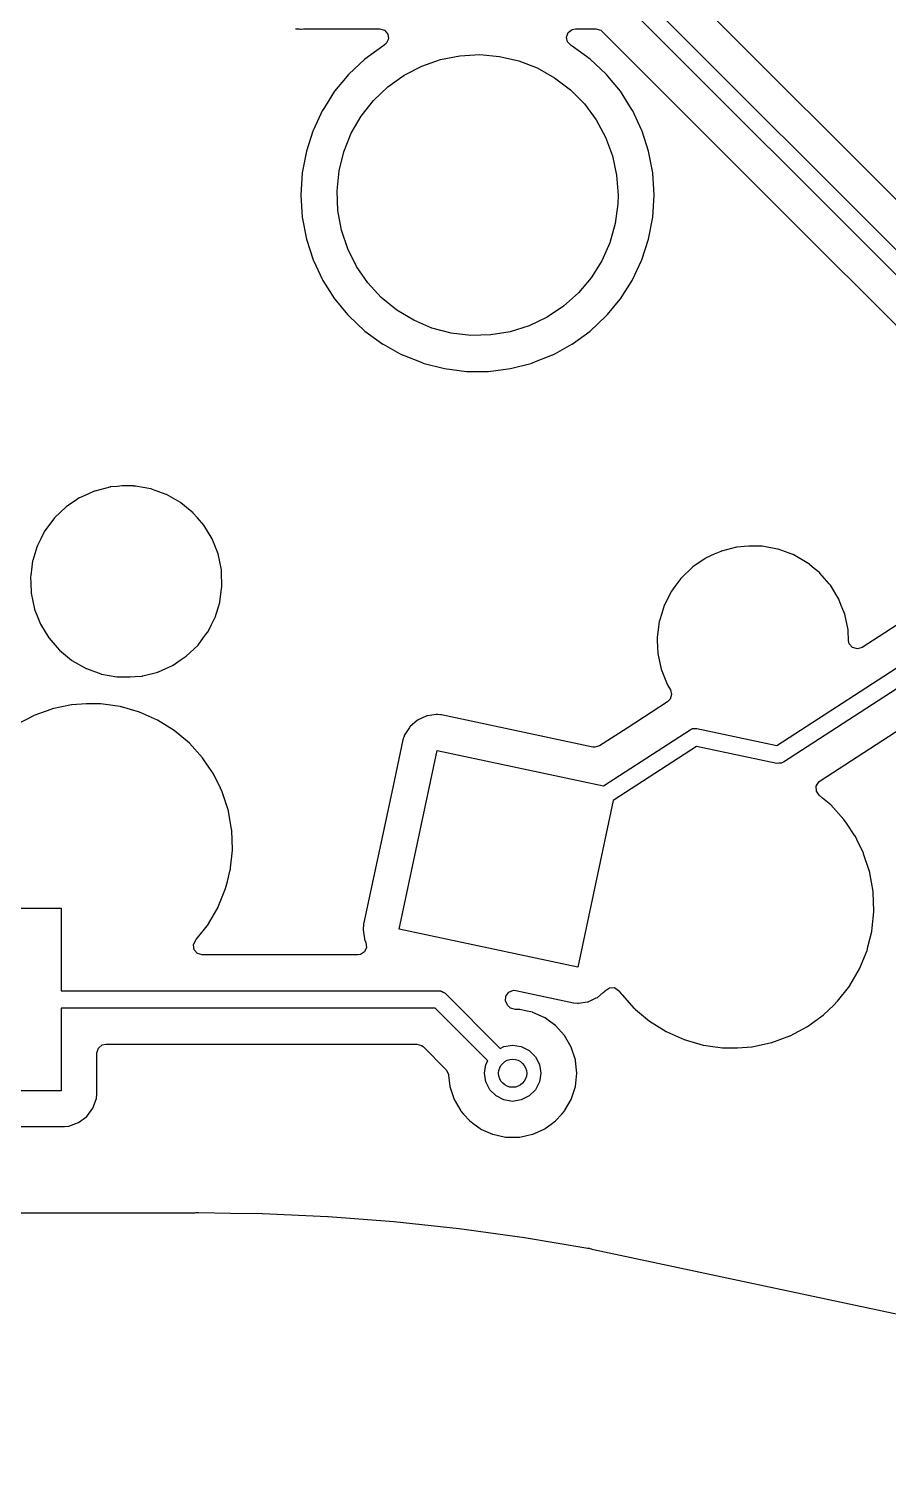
# Model space of a CAD drawing. Extents: x 3.26 to 8.16, y -5.38 to -2.28.
# Drawn here: x 7.108 to 7.589, y -5.379 to -4.573 of the extents above; entities that cross this region are included whole.
import ezdxf

# ---------------------------------------------------------------- set-up
doc = ezdxf.new("R2010")
doc.units = 0
doc.header["$MEASUREMENT"] = 0
doc.layers.add('BLACK', color=7, linetype='CONTINUOUS')

msp = doc.modelspace()

# ---------------------------------------------------------------- linework, layer by layer
at = {"layer": 'BLACK', "linetype": 'CONTINUOUS'}
for p, q in [((7.61789, -4.69269), (7.45758, -4.53238)), ((7.44123, -4.54434), (7.64179, -4.7449)), ((7.63627, -4.7533), (7.43571, -4.55274)), ((7.25703, -4.57266), (7.25743, -4.57276)), ((7.25743, -4.57276), (7.25823, -4.57276)), ((7.25823, -4.57276), (7.259, -4.57282)), ((7.259, -4.57282), (7.25979, -4.57294)), ((7.25979, -4.57294), (7.2601, -4.57292)), ((7.2601, -4.57292), (7.26153, -4.57278)), ((7.26153, -4.57278), (7.26199, -4.57276)), ((7.26199, -4.57276), (7.30416, -4.57276)), ((7.30416, -4.57276), (7.30684, -4.57355)), ((7.30684, -4.57355), (7.30867, -4.57566)), ((7.30907, -4.57843), (7.30791, -4.58097)), ((7.30867, -4.57566), (7.30907, -4.57843)), ((7.40891, -4.57735), (7.40989, -4.57474)), ((7.4095, -4.58008), (7.40891, -4.57735)), ((7.40989, -4.57474), (7.41214, -4.57307)), ((7.41214, -4.57307), (7.41386, -4.57276)), ((7.41386, -4.57276), (7.42536, -4.57276)), ((7.42536, -4.57276), (7.42804, -4.57355)), ((7.42804, -4.57355), (7.42887, -4.57421)), ((7.42887, -4.57421), (7.5245, -4.66985)), ((7.30598, -4.58238), (7.29593, -4.58968)), ((7.30655, -4.58207), (7.30598, -4.58238)), ((7.30791, -4.58097), (7.30655, -4.58207)), ((7.41147, -4.58207), (7.4095, -4.58008)), ((7.41203, -4.58238), (7.41147, -4.58207)), ((7.42208, -4.58968), (7.41203, -4.58238)), ((7.29593, -4.58968), (7.28687, -4.59819)), ((7.31786, -4.59879), (7.32773, -4.59366)), ((7.32773, -4.59366), (7.33823, -4.58998)), ((7.33823, -4.58998), (7.34914, -4.58781)), ((7.34914, -4.58781), (7.36024, -4.5872)), ((7.36024, -4.5872), (7.37132, -4.58816)), ((7.37132, -4.58816), (7.38216, -4.59067)), ((7.38216, -4.59067), (7.39253, -4.59468)), ((7.39253, -4.59468), (7.40224, -4.60012)), ((7.43114, -4.59819), (7.42208, -4.58968)), ((7.28507, -4.60036), (7.27895, -4.60776)), ((7.28677, -4.59831), (7.28507, -4.60036)), ((7.28687, -4.59819), (7.28677, -4.59831)), ((7.28677, -4.59831), (7.28677, -4.59831)), ((7.30882, -4.60526), (7.31786, -4.59879)), ((7.40224, -4.60012), (7.41108, -4.60686)), ((7.43124, -4.59831), (7.43114, -4.59819)), ((7.43294, -4.60036), (7.43124, -4.59831)), ((7.43124, -4.59831), (7.43124, -4.59831)), ((7.43906, -4.60776), (7.43294, -4.60036)), ((7.27895, -4.60776), (7.27229, -4.61825)), ((7.30077, -4.61293), (7.30882, -4.60526)), ((7.41108, -4.60686), (7.41888, -4.61479)), ((7.44572, -4.61825), (7.43906, -4.60776)), ((7.27222, -4.6184), (7.26707, -4.62936)), ((7.27223, -4.6184), (7.27222, -4.6184)), ((7.27229, -4.61825), (7.27223, -4.6184)), ((7.29388, -4.62167), (7.30077, -4.61293)), ((7.41888, -4.61479), (7.42549, -4.62374)), ((7.44579, -4.6184), (7.44572, -4.61825)), ((7.45095, -4.62936), (7.44579, -4.6184)), ((7.44579, -4.6184), (7.44579, -4.6184)), ((7.2883, -4.63129), (7.29388, -4.62167)), ((7.42549, -4.62374), (7.43077, -4.63352)), ((7.26681, -4.63009), (7.26316, -4.64132)), ((7.26695, -4.62965), (7.26681, -4.63009)), ((7.267, -4.6295), (7.26695, -4.62965)), ((7.26695, -4.62965), (7.26695, -4.62965)), ((7.26707, -4.62936), (7.267, -4.6295)), ((7.28412, -4.64159), (7.2883, -4.63129)), ((7.43077, -4.63352), (7.43462, -4.64396)), ((7.45101, -4.6295), (7.45095, -4.62936)), ((7.45106, -4.62965), (7.45101, -4.6295)), ((7.4512, -4.63009), (7.45106, -4.62965)), ((7.45106, -4.62965), (7.45106, -4.62965)), ((7.45485, -4.64132), (7.4512, -4.63009)), ((7.26316, -4.64132), (7.26083, -4.65352)), ((7.28144, -4.65239), (7.28412, -4.64159)), ((7.45718, -4.65352), (7.45485, -4.64132)), ((7.43462, -4.64396), (7.43696, -4.65483)), ((7.26083, -4.65352), (7.26005, -4.66593)), ((7.28031, -4.66345), (7.28144, -4.65239)), ((7.43696, -4.65483), (7.43775, -4.66593)), ((7.45796, -4.66593), (7.45718, -4.65352)), ((7.26005, -4.66593), (7.26083, -4.67833)), ((7.28074, -4.67457), (7.28031, -4.66345)), ((7.43775, -4.66593), (7.43759, -4.67087)), ((7.45718, -4.67833), (7.45796, -4.66593)), ((7.28274, -4.68551), (7.28074, -4.67457)), ((7.43759, -4.67087), (7.43611, -4.68189)), ((7.5245, -4.66985), (7.61992, -4.76527)), ((7.26083, -4.67833), (7.26316, -4.69054)), ((7.43611, -4.68189), (7.43309, -4.6926)), ((7.45485, -4.69054), (7.45718, -4.67833)), ((7.26316, -4.69054), (7.26321, -4.69068)), ((7.26321, -4.69068), (7.26693, -4.70213)), ((7.28626, -4.69606), (7.28274, -4.68551)), ((7.45109, -4.70213), (7.4548, -4.69068)), ((7.4548, -4.69068), (7.45485, -4.69054)), ((7.29123, -4.70601), (7.28626, -4.69606)), ((7.43309, -4.6926), (7.42859, -4.70277)), ((7.26693, -4.70213), (7.267, -4.70235)), ((7.267, -4.70235), (7.26707, -4.7025)), ((7.26707, -4.7025), (7.26707, -4.7025)), ((7.26707, -4.7025), (7.27222, -4.71346)), ((7.29756, -4.71516), (7.29123, -4.70601)), ((7.42859, -4.70277), (7.42271, -4.71221)), ((7.44579, -4.71346), (7.45095, -4.7025)), ((7.45095, -4.7025), (7.45101, -4.70235)), ((7.45095, -4.7025), (7.45095, -4.7025)), ((7.45101, -4.70235), (7.45109, -4.70213)), ((7.27222, -4.71346), (7.27223, -4.71346)), ((7.27223, -4.71346), (7.27229, -4.7136)), ((7.27229, -4.7136), (7.27238, -4.71373)), ((7.27238, -4.71373), (7.27238, -4.71373)), ((7.27238, -4.71373), (7.27239, -4.71376)), ((7.27239, -4.71376), (7.27895, -4.72409)), ((7.30511, -4.72333), (7.29756, -4.71516)), ((7.42271, -4.71221), (7.41555, -4.72072)), ((7.43906, -4.72409), (7.44562, -4.71376)), ((7.44562, -4.71376), (7.44564, -4.71373)), ((7.44564, -4.71373), (7.44572, -4.7136)), ((7.44564, -4.71373), (7.44564, -4.71373)), ((7.44572, -4.7136), (7.44579, -4.71346)), ((7.44579, -4.71346), (7.44579, -4.71346)), ((7.31373, -4.73035), (7.30511, -4.72333)), ((7.41555, -4.72072), (7.40727, -4.72814)), ((7.27895, -4.72409), (7.27905, -4.72421)), ((7.27905, -4.72421), (7.28622, -4.73288)), ((7.32326, -4.73608), (7.31373, -4.73035)), ((7.40727, -4.72814), (7.39802, -4.73432)), ((7.43179, -4.73288), (7.43896, -4.72421)), ((7.43896, -4.72421), (7.43906, -4.72409)), ((7.28622, -4.73288), (7.28687, -4.73367)), ((7.28687, -4.73367), (7.29593, -4.74217)), ((7.3335, -4.74042), (7.32326, -4.73608)), ((7.38799, -4.73914), (7.37739, -4.74249)), ((7.39802, -4.73432), (7.38799, -4.73914)), ((7.42208, -4.74217), (7.43114, -4.73367)), ((7.43114, -4.73367), (7.43179, -4.73288)), ((7.29593, -4.74217), (7.30598, -4.74948)), ((7.34425, -4.74327), (7.3335, -4.74042)), ((7.3553, -4.74458), (7.34425, -4.74327)), ((7.36642, -4.74432), (7.3553, -4.74458)), ((7.37739, -4.74249), (7.36642, -4.74432)), ((7.41203, -4.74948), (7.42208, -4.74217)), ((7.30598, -4.74948), (7.30612, -4.74955)), ((7.30612, -4.74955), (7.30612, -4.74955)), ((7.30612, -4.74955), (7.31535, -4.75463)), ((7.31535, -4.75463), (7.31687, -4.75546)), ((7.31687, -4.75546), (7.31702, -4.75552)), ((7.31702, -4.75552), (7.31702, -4.75552)), ((7.31702, -4.75552), (7.32828, -4.75998)), ((7.38973, -4.75998), (7.40099, -4.75552)), ((7.40099, -4.75552), (7.401, -4.75552)), ((7.401, -4.75552), (7.40114, -4.75546)), ((7.40114, -4.75546), (7.40266, -4.75463)), ((7.40266, -4.75463), (7.41189, -4.74955)), ((7.41189, -4.74955), (7.41203, -4.74948)), ((7.41189, -4.74955), (7.41189, -4.74955)), ((7.32828, -4.75998), (7.32843, -4.76004)), ((7.32843, -4.76004), (7.34046, -4.76313)), ((7.34046, -4.76313), (7.35279, -4.76469)), ((7.36522, -4.76469), (7.37755, -4.76313)), ((7.37755, -4.76313), (7.38959, -4.76004)), ((7.38959, -4.76004), (7.38973, -4.75998)), ((7.35279, -4.76469), (7.36522, -4.76469)), ((7.52674, -4.97437), (7.80791, -4.79178)), ((7.82144, -4.79473), (7.53039, -4.98374)), ((7.75007, -4.80547), (7.57454, -4.91947)), ((7.13437, -4.83665), (7.1285, -4.8406)), ((7.13586, -4.83565), (7.13437, -4.83665)), ((7.13603, -4.83553), (7.13586, -4.83565)), ((7.13586, -4.83565), (7.13586, -4.83565)), ((7.14025, -4.83363), (7.13603, -4.83553)), ((7.14412, -4.83189), (7.14025, -4.83363)), ((7.14431, -4.8318), (7.14412, -4.83188)), ((7.14412, -4.83188), (7.14412, -4.83189)), ((7.14452, -4.83175), (7.14431, -4.8318)), ((7.1529, -4.82957), (7.14452, -4.83175)), ((7.14452, -4.83175), (7.14452, -4.83175)), ((7.15311, -4.82952), (7.1529, -4.82957)), ((7.1529, -4.82957), (7.1529, -4.82957)), ((7.15332, -4.8295), (7.15311, -4.82952)), ((7.15724, -4.82917), (7.15332, -4.8295)), ((7.15332, -4.8295), (7.15332, -4.8295)), ((7.15988, -4.82894), (7.15724, -4.82917)), ((7.16626, -4.82894), (7.15988, -4.82894)), ((7.16632, -4.82895), (7.16626, -4.82894)), ((7.16651, -4.82895), (7.16632, -4.82895)), ((7.16632, -4.82895), (7.16632, -4.82895)), ((7.16721, -4.82899), (7.16651, -4.82895)), ((7.16737, -4.82902), (7.16721, -4.82899)), ((7.17594, -4.83057), (7.16737, -4.82902)), ((7.16737, -4.82902), (7.16737, -4.82902)), ((7.17615, -4.8306), (7.17594, -4.83057)), ((7.17594, -4.83057), (7.17594, -4.83057)), ((7.17635, -4.83068), (7.17615, -4.8306)), ((7.18449, -4.83363), (7.17635, -4.83068)), ((7.17635, -4.83068), (7.17635, -4.83068)), ((7.18469, -4.8337), (7.18449, -4.83363)), ((7.18449, -4.83363), (7.18449, -4.83363)), ((7.19258, -4.8382), (7.18469, -4.8337)), ((7.1285, -4.8406), (7.12193, -4.84687)), ((7.19274, -4.83833), (7.19258, -4.8382)), ((7.19794, -4.84259), (7.19274, -4.83833)), ((7.19274, -4.83833), (7.19274, -4.83833)), ((7.1996, -4.84395), (7.19794, -4.84259)), ((7.19974, -4.84411), (7.1996, -4.84395)), ((7.20213, -4.84687), (7.19974, -4.84411)), ((7.19974, -4.84411), (7.19974, -4.84411)), ((7.12193, -4.84687), (7.11651, -4.85416)), ((7.20556, -4.85081), (7.20213, -4.84687)), ((7.21027, -4.85858), (7.20556, -4.85081)), ((7.11426, -4.85858), (7.11239, -4.86225)), ((7.11641, -4.85434), (7.11426, -4.85858)), ((7.11651, -4.85416), (7.11641, -4.85434)), ((7.2136, -4.86703), (7.21027, -4.85858)), ((7.11207, -4.86329), (7.10976, -4.87073)), ((7.11239, -4.86225), (7.11207, -4.86329)), ((7.21547, -4.87592), (7.2136, -4.86703)), ((7.4917, -4.86723), (7.48722, -4.86925)), ((7.49531, -4.8656), (7.4917, -4.86723)), ((7.4955, -4.86552), (7.49531, -4.8656)), ((7.49531, -4.8656), (7.49531, -4.8656)), ((7.49571, -4.86547), (7.4955, -4.86552)), ((7.50409, -4.86329), (7.49571, -4.86547)), ((7.49571, -4.86547), (7.49571, -4.86547)), ((7.50429, -4.86324), (7.50409, -4.86329)), ((7.50409, -4.86329), (7.50409, -4.86329)), ((7.5045, -4.86322), (7.50429, -4.86324)), ((7.50843, -4.86289), (7.5045, -4.86322)), ((7.5045, -4.86322), (7.5045, -4.86322)), ((7.51106, -4.86266), (7.50843, -4.86289)), ((7.51745, -4.86266), (7.51106, -4.86266)), ((7.51751, -4.86267), (7.51745, -4.86266)), ((7.5177, -4.86267), (7.51751, -4.86267)), ((7.51751, -4.86267), (7.51751, -4.86267)), ((7.5184, -4.86271), (7.5177, -4.86267)), ((7.51856, -4.86274), (7.5184, -4.86271)), ((7.52713, -4.86429), (7.51856, -4.86274)), ((7.51856, -4.86274), (7.51856, -4.86274)), ((7.52734, -4.86432), (7.52713, -4.86429)), ((7.52713, -4.86429), (7.52713, -4.86429)), ((7.52753, -4.8644), (7.52734, -4.86432)), ((7.53568, -4.86735), (7.52753, -4.8644)), ((7.52753, -4.8644), (7.52753, -4.8644)), ((7.53587, -4.86742), (7.53568, -4.86735)), ((7.53568, -4.86735), (7.53568, -4.86735)), ((7.54377, -4.87192), (7.53587, -4.86742)), ((7.10926, -4.8742), (7.10862, -4.87906)), ((7.1097, -4.87093), (7.10926, -4.8742)), ((7.10976, -4.87073), (7.1097, -4.87093)), ((7.10976, -4.87073), (7.10976, -4.87073)), ((7.21554, -4.87783), (7.21547, -4.87592)), ((7.47969, -4.87432), (7.47312, -4.88059)), ((7.48663, -4.86965), (7.47969, -4.87432)), ((7.48705, -4.86937), (7.48663, -4.86965)), ((7.48722, -4.86925), (7.48705, -4.86937)), ((7.48705, -4.86937), (7.48705, -4.86937)), ((7.54393, -4.87205), (7.54377, -4.87192)), ((7.54768, -4.87512), (7.54393, -4.87205)), ((7.54393, -4.87205), (7.54393, -4.87205)), ((7.55079, -4.87767), (7.54768, -4.87512)), ((7.10862, -4.87906), (7.1085, -4.87993)), ((7.1085, -4.87993), (7.10851, -4.88014)), ((7.10851, -4.88014), (7.10862, -4.88317)), ((7.10851, -4.88014), (7.10851, -4.88014)), ((7.10862, -4.88317), (7.10884, -4.88901)), ((7.21579, -4.88453), (7.21554, -4.87783)), ((7.21578, -4.8852), (7.21581, -4.88499)), ((7.21581, -4.88499), (7.21579, -4.88453)), ((7.47299, -4.88076), (7.4696, -4.88531)), ((7.47312, -4.88059), (7.47299, -4.88076)), ((7.55093, -4.87783), (7.55079, -4.87767)), ((7.55607, -4.88375), (7.55093, -4.87783)), ((7.55093, -4.87783), (7.55093, -4.87783)), ((7.55674, -4.88453), (7.55607, -4.88375)), ((7.56146, -4.8923), (7.55674, -4.88453)), ((7.10884, -4.88901), (7.11071, -4.8979)), ((7.21462, -4.894), (7.21543, -4.88788)), ((7.21543, -4.88788), (7.21578, -4.8852)), ((7.21578, -4.8852), (7.21578, -4.8852)), ((7.46545, -4.8923), (7.46358, -4.89597)), ((7.4676, -4.88806), (7.46545, -4.8923)), ((7.46769, -4.88788), (7.4676, -4.88806)), ((7.4696, -4.88531), (7.46769, -4.88788)), ((7.56287, -4.89588), (7.56146, -4.8923)), ((7.11071, -4.8979), (7.11079, -4.89809)), ((7.11079, -4.89809), (7.11079, -4.89809)), ((7.11079, -4.89809), (7.11183, -4.90075)), ((7.11183, -4.90075), (7.11404, -4.90634)), ((7.21192, -4.90267), (7.2136, -4.89726)), ((7.2136, -4.89726), (7.21455, -4.8942)), ((7.21455, -4.8942), (7.21462, -4.894)), ((7.21455, -4.8942), (7.21455, -4.8942)), ((7.46223, -4.90031), (7.46095, -4.90445)), ((7.46358, -4.89597), (7.46223, -4.90031)), ((7.56374, -4.89809), (7.56287, -4.89588)), ((7.56479, -4.90075), (7.56374, -4.89809)), ((7.56666, -4.90964), (7.56479, -4.90075)), ((7.11404, -4.90634), (7.11876, -4.91411)), ((7.20781, -4.91077), (7.20996, -4.90652)), ((7.20996, -4.90652), (7.21183, -4.90286)), ((7.21183, -4.90286), (7.21192, -4.90267)), ((7.21183, -4.90286), (7.21183, -4.90286)), ((7.46064, -4.90652), (7.46005, -4.91094)), ((7.46088, -4.90465), (7.46064, -4.90652)), ((7.46095, -4.90445), (7.46088, -4.90465)), ((7.46095, -4.90445), (7.46095, -4.90445)), ((7.11876, -4.91411), (7.11889, -4.91427)), ((7.11889, -4.91427), (7.12343, -4.91949)), ((7.20239, -4.91805), (7.2055, -4.91386)), ((7.2055, -4.91386), (7.20768, -4.91094)), ((7.20768, -4.91094), (7.20781, -4.91077)), ((7.20768, -4.91094), (7.20768, -4.91094)), ((7.46005, -4.91094), (7.45969, -4.91365)), ((7.45969, -4.91365), (7.4597, -4.91386)), ((7.4597, -4.91386), (7.4597, -4.91386)), ((7.4597, -4.91386), (7.45976, -4.91549)), ((7.45976, -4.91549), (7.46003, -4.92273)), ((7.56667, -4.90985), (7.56666, -4.90964)), ((7.56688, -4.91549), (7.56667, -4.90985)), ((7.56733, -4.91739), (7.56688, -4.91549)), ((7.12343, -4.91949), (7.12471, -4.92097)), ((7.12471, -4.92097), (7.12584, -4.92189)), ((7.12584, -4.92189), (7.13157, -4.9266)), ((7.19244, -4.9266), (7.19581, -4.92432)), ((7.19581, -4.92432), (7.20239, -4.91805)), ((7.46003, -4.92273), (7.4619, -4.93162)), ((7.56917, -4.91949), (7.56733, -4.91739)), ((7.57186, -4.92027), (7.56917, -4.91949)), ((7.57454, -4.91947), (7.57186, -4.92027)), ((7.13157, -4.9266), (7.13157, -4.9266)), ((7.13157, -4.9266), (7.13173, -4.92673)), ((7.13173, -4.92673), (7.13963, -4.93122)), ((7.13963, -4.93122), (7.13982, -4.93129)), ((7.13982, -4.93129), (7.13982, -4.93129)), ((7.13982, -4.93129), (7.14797, -4.93425)), ((7.17141, -4.93535), (7.17979, -4.93318)), ((7.17979, -4.93318), (7.18, -4.93313)), ((7.17979, -4.93318), (7.17979, -4.93318)), ((7.18, -4.93313), (7.18019, -4.93304)), ((7.18019, -4.93304), (7.18809, -4.92948)), ((7.18019, -4.93304), (7.18019, -4.93304)), ((7.18809, -4.92948), (7.18828, -4.9294)), ((7.18828, -4.9294), (7.18845, -4.92928)), ((7.18845, -4.92928), (7.19244, -4.9266)), ((7.18845, -4.92928), (7.18845, -4.92928)), ((7.4619, -4.93162), (7.46523, -4.94006)), ((7.14797, -4.93425), (7.14797, -4.93425)), ((7.14797, -4.93425), (7.14816, -4.93432)), ((7.14816, -4.93432), (7.14837, -4.93436)), ((7.14837, -4.93436), (7.14837, -4.93436)), ((7.14837, -4.93436), (7.15694, -4.93591)), ((7.15694, -4.93591), (7.15694, -4.93591)), ((7.15694, -4.93591), (7.1571, -4.93594)), ((7.1571, -4.93594), (7.1578, -4.93597)), ((7.1578, -4.93597), (7.15799, -4.93598)), ((7.15799, -4.93598), (7.15799, -4.93598)), ((7.15799, -4.93598), (7.15805, -4.93598)), ((7.15805, -4.93598), (7.16444, -4.93598)), ((7.16444, -4.93598), (7.16707, -4.93576)), ((7.16707, -4.93576), (7.171, -4.93543)), ((7.171, -4.93543), (7.17121, -4.93541)), ((7.171, -4.93543), (7.171, -4.93543)), ((7.17121, -4.93541), (7.17141, -4.93535)), ((7.17141, -4.93535), (7.17141, -4.93535)), ((7.46523, -4.94006), (7.46534, -4.94024)), ((7.46534, -4.94024), (7.46708, -4.94312)), ((7.46695, -4.94848), (7.46554, -4.94985)), ((7.4678, -4.94582), (7.46695, -4.94848)), ((7.46708, -4.94312), (7.4678, -4.94582)), ((7.55096, -4.99425), (7.63115, -4.94218)), ((7.11039, -4.95763), (7.11023, -4.95769)), ((7.12046, -4.95396), (7.11039, -4.95763)), ((7.11039, -4.95763), (7.11039, -4.95763)), ((7.12062, -4.9539), (7.12046, -4.95396)), ((7.12046, -4.95396), (7.12046, -4.95396)), ((7.13144, -4.9516), (7.12062, -4.9539)), ((7.13161, -4.95159), (7.13144, -4.9516)), ((7.13962, -4.95103), (7.13161, -4.95159)), ((7.13161, -4.95159), (7.13161, -4.95159)), ((7.13971, -4.95103), (7.13962, -4.95103)), ((7.13962, -4.95103), (7.13962, -4.95103)), ((7.148, -4.95103), (7.13971, -4.95103)), ((7.15473, -4.95197), (7.148, -4.95103)), ((7.15878, -4.95254), (7.15473, -4.95197)), ((7.15895, -4.95256), (7.15878, -4.95254)), ((7.15878, -4.95254), (7.15878, -4.95254)), ((7.15912, -4.95261), (7.15895, -4.95256)), ((7.15947, -4.95271), (7.15912, -4.95261)), ((7.15912, -4.95261), (7.15912, -4.95261)), ((7.16958, -4.95561), (7.15947, -4.95271)), ((7.17969, -4.96011), (7.16958, -4.95561)), ((7.33591, -4.957), (7.3309, -4.95775)), ((7.33622, -4.95695), (7.33591, -4.957)), ((7.33591, -4.957), (7.33591, -4.957)), ((7.33653, -4.95698), (7.33622, -4.95695)), ((7.33854, -4.95719), (7.33653, -4.95698)), ((7.33653, -4.95698), (7.33653, -4.95698)), ((7.33867, -4.9572), (7.33854, -4.95719)), ((7.33854, -4.95719), (7.33854, -4.95719)), ((7.3388, -4.95723), (7.33867, -4.9572)), ((7.42372, -4.97528), (7.3388, -4.95723)), ((7.3388, -4.95723), (7.3388, -4.95723)), ((7.46554, -4.94985), (7.44282, -4.96461)), ((7.11023, -4.95769), (7.10047, -4.96288)), ((7.18906, -4.96597), (7.17969, -4.96011)), ((7.32084, -4.96428), (7.31975, -4.96598)), ((7.32103, -4.96399), (7.32084, -4.96428)), ((7.32084, -4.96428), (7.32084, -4.96428)), ((7.32535, -4.96021), (7.32103, -4.96399)), ((7.33055, -4.9578), (7.32535, -4.96021)), ((7.3309, -4.95775), (7.33055, -4.9578)), ((7.3309, -4.95775), (7.3309, -4.95775)), ((7.44282, -4.96461), (7.42746, -4.97458)), ((7.42968, -4.99701), (7.47817, -4.96552)), ((7.47817, -4.96552), (7.47896, -4.96516)), ((7.47896, -4.96516), (7.47911, -4.96505)), ((7.47911, -4.96505), (7.47922, -4.96504)), ((7.47922, -4.96504), (7.47945, -4.96493)), ((7.47945, -4.96493), (7.48066, -4.96493)), ((7.48066, -4.96493), (7.48187, -4.96484)), ((7.48187, -4.96484), (7.52674, -4.97437)), ((7.19754, -4.97308), (7.18906, -4.96597)), ((7.20494, -4.9813), (7.19754, -4.97308)), ((7.31717, -4.97116), (7.31093, -5.00056)), ((7.31735, -4.97063), (7.31717, -4.97116)), ((7.31785, -4.96912), (7.31735, -4.97063)), ((7.31794, -4.96882), (7.31785, -4.96912)), ((7.31785, -4.96912), (7.31785, -4.96912)), ((7.31975, -4.96598), (7.31794, -4.96882)), ((7.20717, -4.98461), (7.20494, -4.9813)), ((7.31508, -5.0773), (7.33636, -4.97718)), ((7.33636, -4.97718), (7.42968, -4.99701)), ((7.42478, -4.97539), (7.42372, -4.97528)), ((7.42746, -4.97458), (7.42478, -4.97539)), ((7.48182, -4.97489), (7.43504, -5.00527)), ((7.52669, -4.98442), (7.48182, -4.97489)), ((7.21102, -4.99032), (7.20717, -4.98461)), ((7.5279, -4.98433), (7.52669, -4.98442)), ((7.52911, -4.98433), (7.5279, -4.98433)), ((7.52934, -4.98422), (7.52911, -4.98433)), ((7.52945, -4.98421), (7.52934, -4.98422)), ((7.5296, -4.98411), (7.52945, -4.98421)), ((7.53039, -4.98374), (7.5296, -4.98411)), ((7.21112, -4.99047), (7.21102, -4.99032)), ((7.21102, -4.99032), (7.21102, -4.99032)), ((7.21138, -4.99099), (7.21112, -4.99047)), ((7.21492, -4.99825), (7.21138, -4.99099)), ((7.54888, -4.99709), (7.55035, -4.99472)), ((7.54892, -4.99989), (7.54888, -4.99709)), ((7.55035, -4.99472), (7.55096, -4.99425)), ((7.21597, -5.00041), (7.21492, -4.99825)), ((7.21938, -5.01092), (7.21597, -5.00041)), ((7.31093, -5.00056), (7.2952, -5.07456)), ((7.43504, -5.00527), (7.41521, -5.09858)), ((7.55047, -5.00221), (7.54892, -4.99989)), ((7.55242, -5.00385), (7.55047, -5.00221)), ((7.55697, -5.00767), (7.55242, -5.00385)), ((7.21941, -5.01109), (7.21938, -5.01092)), ((7.22124, -5.02145), (7.21941, -5.01109)), ((7.56437, -5.01588), (7.55697, -5.00767)), ((7.2213, -5.02181), (7.22124, -5.02145)), ((7.22131, -5.02199), (7.2213, -5.02181)), ((7.22168, -5.03269), (7.22131, -5.02199)), ((7.22131, -5.02199), (7.22131, -5.02199)), ((7.56577, -5.01796), (7.56437, -5.01588)), ((7.57046, -5.02491), (7.56577, -5.01796)), ((7.57055, -5.02505), (7.57046, -5.02491)), ((7.57046, -5.02491), (7.57046, -5.02491)), ((7.57155, -5.02711), (7.57055, -5.02505)), ((7.57526, -5.0347), (7.57155, -5.02711)), ((7.22063, -5.04295), (7.22167, -5.03304)), ((7.22167, -5.03304), (7.22169, -5.03287)), ((7.22167, -5.03304), (7.22167, -5.03304)), ((7.22169, -5.03287), (7.22168, -5.03269)), ((7.5754, -5.03499), (7.57526, -5.0347)), ((7.57882, -5.04551), (7.5754, -5.03499)), ((7.21886, -5.05059), (7.22049, -5.04403)), ((7.22049, -5.04403), (7.22053, -5.04386)), ((7.22049, -5.04403), (7.22049, -5.04403)), ((7.22053, -5.04386), (7.22063, -5.04295)), ((7.57885, -5.04568), (7.57882, -5.04551)), ((7.58069, -5.05611), (7.57885, -5.04568)), ((7.21786, -5.0546), (7.21886, -5.05059)), ((7.21372, -5.06485), (7.21786, -5.0546)), ((7.58074, -5.0564), (7.58069, -5.05611)), ((7.58074, -5.05657), (7.58074, -5.0564)), ((7.58112, -5.06728), (7.58074, -5.05657)), ((7.58074, -5.05657), (7.58074, -5.05657)), ((7.03034, -5.06553), (7.12574, -5.06553)), ((7.12574, -5.06553), (7.12574, -5.11179)), ((7.20827, -5.07428), (7.21363, -5.065)), ((7.21363, -5.065), (7.21372, -5.06485)), ((7.58016, -5.07664), (7.58111, -5.06762)), ((7.58111, -5.06762), (7.58112, -5.06745)), ((7.58111, -5.06762), (7.58111, -5.06762)), ((7.58112, -5.06745), (7.58112, -5.06728)), ((7.20138, -5.08314), (7.20819, -5.07443)), ((7.20819, -5.07443), (7.20827, -5.07428)), ((7.20827, -5.07428), (7.20827, -5.07428)), ((7.29489, -5.07713), (7.29486, -5.07744)), ((7.29486, -5.07744), (7.2949, -5.07775)), ((7.29509, -5.07512), (7.29489, -5.07713)), ((7.2949, -5.07775), (7.2949, -5.07775)), ((7.2949, -5.07775), (7.29566, -5.08276)), ((7.2951, -5.07499), (7.29509, -5.07512)), ((7.29509, -5.07512), (7.29509, -5.07512)), ((7.2952, -5.07456), (7.2951, -5.07499)), ((7.41521, -5.09858), (7.31508, -5.0773)), ((7.57993, -5.07862), (7.57997, -5.07845)), ((7.57997, -5.07845), (7.58016, -5.07664)), ((7.19981, -5.08611), (7.20097, -5.08356)), ((7.20021, -5.08887), (7.19981, -5.08611)), ((7.20097, -5.08356), (7.20123, -5.08329)), ((7.20123, -5.08329), (7.20125, -5.08326)), ((7.20125, -5.08326), (7.20138, -5.08314)), ((7.29566, -5.08276), (7.29571, -5.08311)), ((7.29571, -5.08311), (7.29586, -5.08343)), ((7.29586, -5.08343), (7.29586, -5.08343)), ((7.29586, -5.08343), (7.29646, -5.08473)), ((7.29646, -5.08473), (7.29687, -5.08749)), ((7.57781, -5.08712), (7.57993, -5.07862)), ((7.57993, -5.07862), (7.57993, -5.07862)), ((7.20204, -5.09099), (7.20021, -5.08887)), ((7.20472, -5.09177), (7.20204, -5.09099)), ((7.25518, -5.09177), (7.20472, -5.09177)), ((7.29195, -5.09177), (7.25518, -5.09177)), ((7.29338, -5.09156), (7.29195, -5.09177)), ((7.29572, -5.09004), (7.29338, -5.09156)), ((7.29687, -5.08749), (7.29572, -5.09004)), ((7.57315, -5.09944), (7.57729, -5.08918)), ((7.57729, -5.08918), (7.57781, -5.08712)), ((7.56771, -5.10886), (7.57306, -5.09959)), ((7.57306, -5.09959), (7.57315, -5.09944)), ((7.43066, -5.11158), (7.43296, -5.11009)), ((7.43296, -5.11009), (7.43575, -5.11008)), ((7.43575, -5.11008), (7.43811, -5.11158)), ((7.56081, -5.11773), (7.56762, -5.10901)), ((7.56762, -5.10901), (7.56771, -5.10886)), ((7.56771, -5.10886), (7.56771, -5.10886)), ((7.12574, -5.11179), (7.33735, -5.11179)), ((7.33735, -5.11179), (7.33822, -5.11192)), ((7.33822, -5.11192), (7.3384, -5.11191)), ((7.3384, -5.11191), (7.3385, -5.11196)), ((7.3385, -5.11196), (7.33875, -5.112)), ((7.33875, -5.112), (7.33977, -5.11265)), ((7.33977, -5.11265), (7.34083, -5.11323)), ((7.34083, -5.11323), (7.37174, -5.14414)), ((7.3746, -5.11757), (7.3748, -5.11479)), ((7.37594, -5.12003), (7.3746, -5.11757)), ((7.3748, -5.11479), (7.37647, -5.11255)), ((7.37647, -5.11255), (7.37909, -5.11157)), ((7.37909, -5.11157), (7.38048, -5.11167)), ((7.38048, -5.11167), (7.38579, -5.1128)), ((7.38579, -5.1128), (7.41277, -5.11853)), ((7.41277, -5.11853), (7.41277, -5.11853)), ((7.41277, -5.11853), (7.4129, -5.11856)), ((7.4129, -5.11856), (7.41303, -5.11857)), ((7.41303, -5.11857), (7.41303, -5.11857)), ((7.41303, -5.11857), (7.41504, -5.11878)), ((7.41504, -5.11878), (7.41504, -5.11878)), ((7.41504, -5.11878), (7.41535, -5.11881)), ((7.41535, -5.11881), (7.41565, -5.11876)), ((7.41565, -5.11876), (7.42067, -5.11801)), ((7.41565, -5.11876), (7.41565, -5.11876)), ((7.42067, -5.11801), (7.42102, -5.11796)), ((7.42067, -5.11801), (7.42067, -5.11801)), ((7.42102, -5.11796), (7.42184, -5.11757)), ((7.42184, -5.11757), (7.42557, -5.11585)), ((7.42557, -5.11585), (7.42622, -5.11555)), ((7.42622, -5.11555), (7.42936, -5.1128)), ((7.42936, -5.1128), (7.43027, -5.112)), ((7.43027, -5.112), (7.43054, -5.11177)), ((7.43027, -5.112), (7.43027, -5.112)), ((7.43054, -5.11177), (7.43066, -5.11158)), ((7.43811, -5.11158), (7.43848, -5.11207)), ((7.43848, -5.11207), (7.43944, -5.11349)), ((7.43944, -5.11349), (7.43956, -5.11362)), ((7.43956, -5.11362), (7.43956, -5.11362)), ((7.43956, -5.11362), (7.43999, -5.1141)), ((7.43999, -5.1141), (7.44684, -5.12171)), ((7.55843, -5.12003), (7.56081, -5.11773)), ((7.33531, -5.12164), (7.12574, -5.12164)), ((7.12574, -5.12164), (7.12574, -5.1679)), ((7.36478, -5.1511), (7.33531, -5.12164)), ((7.37674, -5.12083), (7.37594, -5.12003)), ((7.37757, -5.1215), (7.37674, -5.12083)), ((7.38025, -5.12229), (7.37757, -5.1215)), ((7.38245, -5.12229), (7.38025, -5.12229)), ((7.38271, -5.12234), (7.38245, -5.12229)), ((7.38595, -5.12303), (7.38271, -5.12234)), ((7.38271, -5.12234), (7.38271, -5.12234)), ((7.38981, -5.12385), (7.38595, -5.12303)), ((7.39004, -5.12396), (7.38981, -5.12385)), ((7.39644, -5.1268), (7.39004, -5.12396)), ((7.39004, -5.12396), (7.39004, -5.12396)), ((7.39667, -5.12691), (7.39644, -5.1268)), ((7.39644, -5.1268), (7.39644, -5.1268)), ((7.39688, -5.12706), (7.39667, -5.12691)), ((7.44684, -5.12171), (7.44697, -5.12182)), ((7.44697, -5.12182), (7.44697, -5.12182)), ((7.44697, -5.12182), (7.44759, -5.12234)), ((7.44759, -5.12234), (7.45531, -5.12882)), ((7.54804, -5.12891), (7.55272, -5.12551)), ((7.55272, -5.12551), (7.55286, -5.12541)), ((7.55272, -5.12551), (7.55272, -5.12551)), ((7.55286, -5.12541), (7.5531, -5.12517)), ((7.5531, -5.12517), (7.55843, -5.12003)), ((7.39886, -5.12849), (7.39688, -5.12706)), ((7.39688, -5.12706), (7.39688, -5.12706)), ((7.40276, -5.13133), (7.39886, -5.12849)), ((7.40293, -5.13152), (7.40276, -5.13133)), ((7.40584, -5.13475), (7.40293, -5.13152)), ((7.40293, -5.13152), (7.40293, -5.13152)), ((7.40779, -5.13691), (7.40584, -5.13475)), ((7.45531, -5.12882), (7.46469, -5.13468)), ((7.46469, -5.13468), (7.47479, -5.13917)), ((7.53414, -5.1371), (7.54391, -5.13191)), ((7.54391, -5.13191), (7.54804, -5.12891)), ((7.14655, -5.14393), (7.14866, -5.1421)), ((7.14866, -5.1421), (7.15072, -5.14166)), ((7.15072, -5.14166), (7.27393, -5.14166)), ((7.27393, -5.14166), (7.32497, -5.14166)), ((7.32497, -5.14166), (7.32765, -5.14244)), ((7.32765, -5.14244), (7.32847, -5.14311)), ((7.37383, -5.14308), (7.37869, -5.14231)), ((7.37869, -5.14231), (7.38356, -5.14308)), ((7.41155, -5.14343), (7.40779, -5.13691)), ((7.47479, -5.13917), (7.48542, -5.14222)), ((7.48542, -5.14222), (7.48559, -5.14225)), ((7.48559, -5.14225), (7.48559, -5.14225)), ((7.48559, -5.14225), (7.48965, -5.14282)), ((7.48965, -5.14282), (7.49637, -5.14376)), ((7.51294, -5.14318), (7.52375, -5.14088)), ((7.52375, -5.14088), (7.52392, -5.14082)), ((7.52392, -5.14082), (7.53398, -5.13716)), ((7.52392, -5.14082), (7.52392, -5.14082)), ((7.53398, -5.13716), (7.53414, -5.1371)), ((7.53398, -5.13716), (7.53398, -5.13716)), ((7.14576, -5.14662), (7.14655, -5.14393)), ((7.14576, -5.16979), (7.14576, -5.14662)), ((7.32847, -5.14311), (7.3414, -5.15604)), ((7.36371, -5.15319), (7.36478, -5.1511)), ((7.37174, -5.14414), (7.37383, -5.14308)), ((7.38356, -5.14308), (7.38795, -5.14531)), ((7.38795, -5.14531), (7.39143, -5.1488)), ((7.39143, -5.1488), (7.39367, -5.15319)), ((7.41387, -5.15058), (7.41155, -5.14343)), ((7.4139, -5.15084), (7.41387, -5.15058)), ((7.41448, -5.15635), (7.4139, -5.15084)), ((7.4139, -5.15084), (7.4139, -5.15084)), ((7.49637, -5.14376), (7.50467, -5.14376)), ((7.50467, -5.14376), (7.50475, -5.14376)), ((7.50475, -5.14376), (7.51276, -5.14319)), ((7.50475, -5.14376), (7.50475, -5.14376)), ((7.51276, -5.14319), (7.51294, -5.14318)), ((7.51276, -5.14319), (7.51276, -5.14319)), ((7.3414, -5.15604), (7.34274, -5.15849)), ((7.34274, -5.15849), (7.34283, -5.15903)), ((7.34283, -5.15903), (7.34351, -5.16553)), ((7.36294, -5.15805), (7.36371, -5.15319)), ((7.36371, -5.16292), (7.36294, -5.15805)), ((7.39367, -5.15319), (7.39444, -5.15805)), ((7.39444, -5.15805), (7.39367, -5.16292)), ((7.41387, -5.16553), (7.41466, -5.15805)), ((7.41466, -5.15805), (7.41448, -5.15635)), ((7.34351, -5.16553), (7.34584, -5.17268)), ((7.36595, -5.16731), (7.36371, -5.16292)), ((7.39367, -5.16292), (7.39143, -5.16731)), ((7.41155, -5.17268), (7.41387, -5.16553)), ((7.12574, -5.1679), (7.02338, -5.1679)), ((7.14348, -5.17761), (7.14549, -5.17224)), ((7.14549, -5.17224), (7.14576, -5.16979)), ((7.34584, -5.17268), (7.3496, -5.17919)), ((7.36944, -5.17079), (7.36595, -5.16731)), ((7.37383, -5.17303), (7.36944, -5.17079)), ((7.37869, -5.1738), (7.37383, -5.17303)), ((7.38356, -5.17303), (7.37869, -5.1738)), ((7.38795, -5.17079), (7.38356, -5.17303)), ((7.39143, -5.16731), (7.38795, -5.17079)), ((7.40779, -5.17919), (7.41155, -5.17268)), ((7.13545, -5.18564), (7.14004, -5.1822)), ((7.14004, -5.1822), (7.14348, -5.17761)), ((7.3496, -5.17919), (7.34977, -5.17939)), ((7.34977, -5.17939), (7.34977, -5.17939)), ((7.34977, -5.17939), (7.35116, -5.18094)), ((7.35116, -5.18094), (7.35463, -5.18478)), ((7.40276, -5.18478), (7.40622, -5.18094)), ((7.40622, -5.18094), (7.40761, -5.17939)), ((7.40761, -5.17939), (7.40779, -5.17919)), ((7.40761, -5.17939), (7.40761, -5.17939)), ((7.02148, -5.18791), (7.12763, -5.18791)), ((7.12763, -5.18791), (7.13008, -5.18765)), ((7.13008, -5.18765), (7.13545, -5.18564)), ((7.35463, -5.18478), (7.35715, -5.18661)), ((7.35715, -5.18661), (7.3605, -5.18905)), ((7.3605, -5.18905), (7.36071, -5.1892)), ((7.36071, -5.1892), (7.36095, -5.18931)), ((7.36095, -5.18931), (7.36095, -5.18931)), ((7.36095, -5.18931), (7.36734, -5.19215)), ((7.39004, -5.19215), (7.39644, -5.18931)), ((7.39644, -5.18931), (7.39667, -5.1892)), ((7.39644, -5.18931), (7.39644, -5.18931)), ((7.39667, -5.1892), (7.39689, -5.18905)), ((7.39689, -5.18905), (7.40024, -5.18661)), ((7.40024, -5.18661), (7.40276, -5.18478)), ((7.36734, -5.19215), (7.36758, -5.19226)), ((7.36758, -5.19226), (7.37082, -5.19295)), ((7.37082, -5.19295), (7.37468, -5.19377)), ((7.37468, -5.19377), (7.37468, -5.19377)), ((7.37468, -5.19377), (7.37493, -5.19382)), ((7.37493, -5.19382), (7.38245, -5.19382)), ((7.38245, -5.19382), (7.38271, -5.19377)), ((7.38271, -5.19377), (7.38657, -5.19295)), ((7.38271, -5.19377), (7.38271, -5.19377)), ((7.38657, -5.19295), (7.38981, -5.19226)), ((7.38981, -5.19226), (7.39004, -5.19215)), ((7.19974, -5.23646), (6.59324, -5.23646)), ((7.20044, -5.23641), (7.19974, -5.23646)), ((7.20092, -5.23634), (7.20044, -5.23641)), ((7.20153, -5.23625), (7.20092, -5.23634)), ((7.20172, -5.23625), (7.20153, -5.23625)), ((7.20177, -5.23626), (7.20172, -5.23625)), ((7.20172, -5.23625), (7.20172, -5.23625)), ((7.20202, -5.23626), (7.20177, -5.23626)), ((7.20221, -5.23629), (7.20202, -5.23626)), ((7.2024, -5.23631), (7.20221, -5.23629)), ((7.20284, -5.23634), (7.2024, -5.2363)), ((7.2024, -5.2363), (7.2024, -5.23631)), ((7.2205, -5.23661), (7.20284, -5.23634)), ((7.23842, -5.23688), (7.2205, -5.23661)), ((7.23845, -5.23688), (7.23842, -5.23688)), ((7.27497, -5.23853), (7.23845, -5.23688)), ((7.23845, -5.23688), (7.23845, -5.23688)), ((7.27528, -5.23855), (7.27497, -5.23853)), ((7.31207, -5.24133), (7.27528, -5.23855)), ((7.34875, -5.24523), (7.31207, -5.24133)), ((7.34879, -5.24523), (7.34875, -5.24523)), ((7.38527, -5.25023), (7.34879, -5.24523)), ((7.34879, -5.24523), (7.34879, -5.24523)), ((7.38531, -5.25023), (7.38527, -5.25023)), ((7.38527, -5.25023), (7.38527, -5.25023)), ((7.38535, -5.25024), (7.38531, -5.25023)), ((7.42087, -5.2562), (7.38535, -5.25024)), ((7.4215, -5.25626), (7.42087, -5.2562)), ((7.42171, -5.25627), (7.4215, -5.25626)), ((7.42219, -5.25636), (7.42171, -5.25627)), ((7.42314, -5.25671), (7.42219, -5.25636)), ((7.42328, -5.25676), (7.42314, -5.25671)), ((7.42393, -5.25695), (7.42328, -5.25676)), ((7.99594, -5.37883), (7.42393, -5.25695))]:
    msp.add_line(p, q, dxfattribs=at)
at = {"layer": 'BLACK'}
msp.add_circle((7.37869, -5.15805), 0.00787, dxfattribs=at)

doc.saveas('drawing.dxf')
